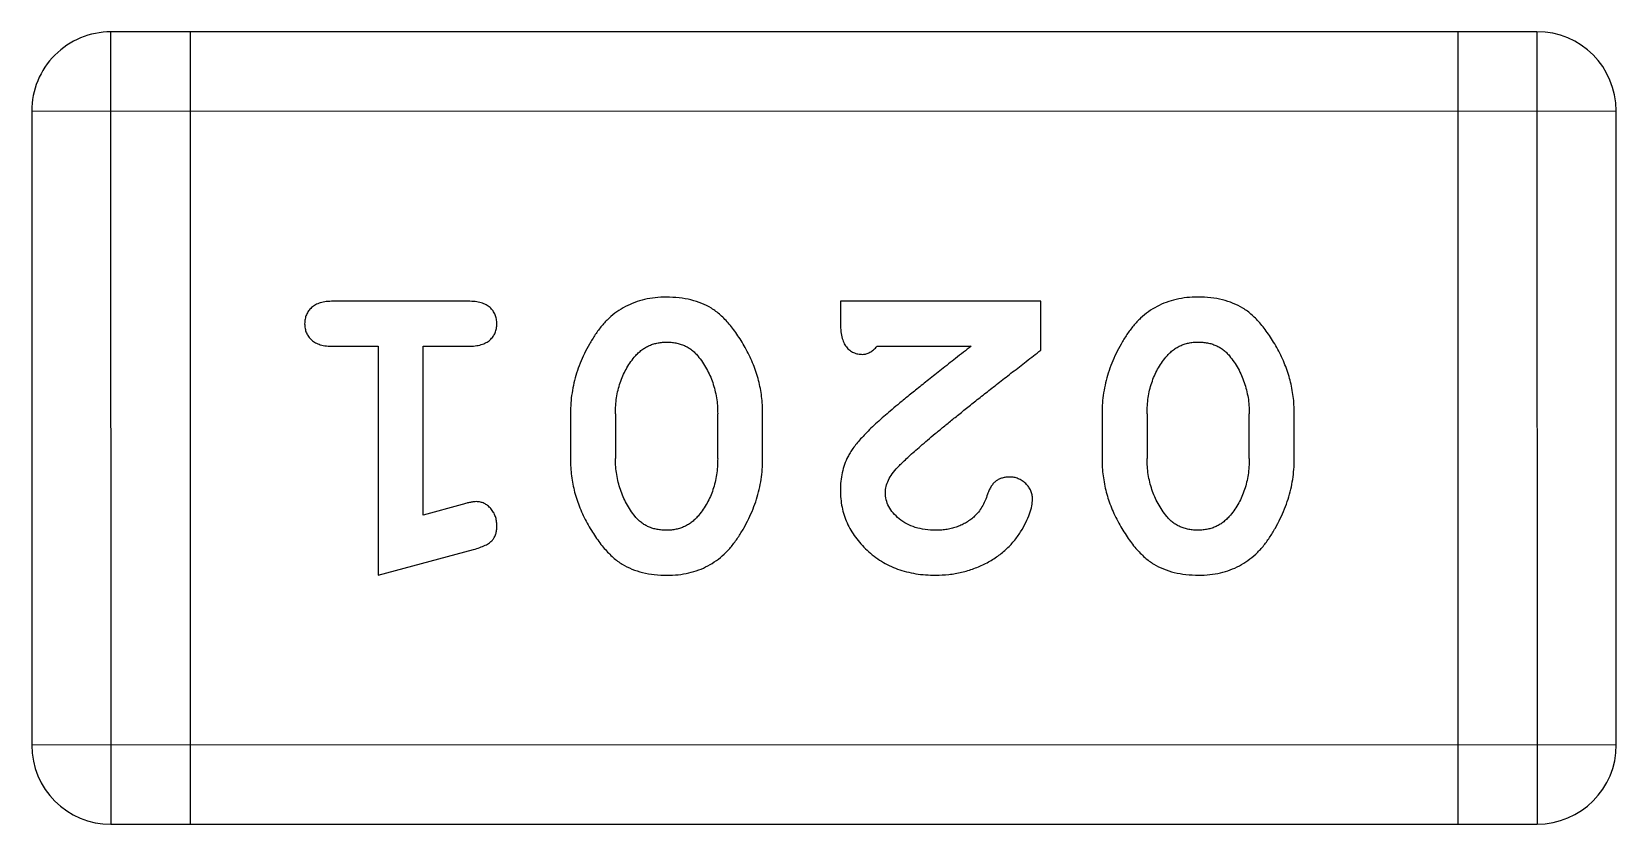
# Model space of a CAD drawing. Header units: millimetres. Extents: x 0 to 297, y 0 to 210.
# Drawn here: x 227.539 to 228.149, y 119.568 to 119.873 of the extents above; entities that cross this region are included whole.
import ezdxf

# ---------------------------------------------------------------- set-up
doc = ezdxf.new("R2010")
doc.units = ezdxf.units.MM
doc.layers.get('0').update_dxf_attribs({"linetype": 'CONTINUOUS'})

msp = doc.modelspace()

# ---------------------------------------------------------------- linework, layer by layer
at = {"color": 7, "linetype": 'Continuous'}
for p, q in [((228.11811, 119.87284), (227.56947, 119.87276)), ((227.56951, 119.56796), (227.56947, 119.87276)), ((227.59995, 119.87277), (227.59999, 119.56797)), ((228.08763, 119.87283), (228.08767, 119.56803)), ((228.11811, 119.87284), (228.11815, 119.56804)), ((227.53899, 119.84228), (228.14859, 119.84236)), ((227.53899, 119.84228), (227.53902, 119.59844)), ((228.14862, 119.59852), (228.14859, 119.84236)), ((227.70694, 119.76915), (227.65502, 119.76914)), ((227.92718, 119.76918), (227.8501, 119.76917)), ((227.8501, 119.76917), (227.8501, 119.7613)), ((227.92718, 119.7503), (227.92718, 119.76918)), ((227.65503, 119.75184), (227.67233, 119.75184)), ((227.67233, 119.75184), (227.67234, 119.66374)), ((227.68964, 119.75184), (227.70694, 119.75185)), ((227.68964, 119.68688), (227.68964, 119.75184)), ((227.86426, 119.75187), (227.90044, 119.75187)), ((227.74627, 119.72611), (227.74627, 119.70837)), ((227.76358, 119.72585), (227.76358, 119.70864)), ((227.80291, 119.70865), (227.80291, 119.72585)), ((227.82021, 119.70838), (227.82021, 119.72612)), ((227.95078, 119.72614), (227.95079, 119.70839)), ((227.96809, 119.72587), (227.96809, 119.70867)), ((228.00742, 119.70867), (228.00742, 119.72588)), ((228.02472, 119.7084), (228.02472, 119.72615)), ((227.70466, 119.69103), (227.68964, 119.68688)), ((227.67234, 119.66374), (227.70892, 119.67363)), ((228.14862, 119.59852), (227.53902, 119.59844)), ((227.56951, 119.56796), (228.11815, 119.56804))]:
    msp.add_line(p, q, dxfattribs=at)
for centre, start, end in [((227.56947, 119.84228), 90.00738, 180.00738), ((228.11811, 119.84236), 0.00738, 90.00738), ((227.5695, 119.59844), 180.00738, 270.00738), ((228.11814, 119.59852), 270.00738, 0.00738)]:
    msp.add_arc(centre, 0.03048, start, end, dxfattribs=at)
for points, knots in [([(227.65502, 119.76914), (227.65413, 119.76912), (227.65244, 119.76908), (227.65013, 119.76861), (227.64816, 119.7679), (227.64662, 119.7668), (227.64544, 119.76548), (227.64462, 119.76397), (227.64411, 119.76228), (227.64404, 119.7611), (227.64401, 119.76049)], [0, 0, 0, 0, 0.169012, 0.317488, 0.445429, 0.560977, 0.67065, 0.776666, 0.88492, 1, 1, 1, 1]), ([(227.71795, 119.7605), (227.71792, 119.76111), (227.71786, 119.76229), (227.71735, 119.76398), (227.71652, 119.76548), (227.71537, 119.76683), (227.7138, 119.7679), (227.71184, 119.76862), (227.70952, 119.76909), (227.70783, 119.76913), (227.70694, 119.76915)], [0, 0, 0, 0, 0.115051, 0.223278, 0.329269, 0.437893, 0.554681, 0.682591, 0.83103, 1, 1, 1, 1]), ([(227.78316, 119.77073), (227.78172, 119.7707), (227.7789, 119.77062), (227.77481, 119.76991), (227.77097, 119.76879), (227.7674, 119.76719), (227.76407, 119.76517), (227.76103, 119.76265), (227.75823, 119.75971), (227.75577, 119.75632), (227.75358, 119.75272), (227.75162, 119.74905), (227.74997, 119.74533), (227.74861, 119.74157), (227.74758, 119.73776), (227.74681, 119.73392), (227.74636, 119.73003), (227.7463, 119.72742), (227.74627, 119.72611)], [0, 0, 0, 0, 0.067217, 0.131051, 0.19272, 0.252824, 0.312745, 0.373449, 0.436041, 0.501494, 0.567761, 0.632087, 0.695096, 0.757109, 0.817993, 0.878657, 0.939311, 1, 1, 1, 1]), ([(227.82021, 119.72612), (227.82019, 119.7272), (227.82016, 119.72933), (227.81984, 119.7325), (227.81936, 119.73563), (227.81866, 119.73872), (227.8178, 119.74177), (227.81665, 119.74476), (227.8154, 119.74773), (227.81392, 119.7506), (227.81235, 119.75334), (227.81072, 119.75588), (227.80907, 119.75819), (227.80743, 119.7603), (227.80573, 119.76216), (227.80403, 119.76383), (227.8023, 119.76525), (227.79993, 119.76685), (227.79675, 119.76845), (227.79256, 119.76976), (227.78799, 119.77059), (227.7848, 119.77069), (227.78316, 119.77073)], [0, 0, 0, 0, 0.049886, 0.09882, 0.148132, 0.19689, 0.246038, 0.295176, 0.345305, 0.395692, 0.445312, 0.491875, 0.535813, 0.577009, 0.616081, 0.652689, 0.687585, 0.720206, 0.785062, 0.85223, 0.923759, 1, 1, 1, 1]), ([(227.98767, 119.77076), (227.98623, 119.77072), (227.98341, 119.77065), (227.97932, 119.76993), (227.97548, 119.76881), (227.97191, 119.76722), (227.96858, 119.7652), (227.96554, 119.76267), (227.96274, 119.75973), (227.96028, 119.75634), (227.95809, 119.75275), (227.95613, 119.74907), (227.95448, 119.74535), (227.95312, 119.74159), (227.9521, 119.73778), (227.95132, 119.73394), (227.95087, 119.73005), (227.95081, 119.72744), (227.95078, 119.72614)], [0, 0, 0, 0, 0.067217, 0.131051, 0.19272, 0.252824, 0.312745, 0.373449, 0.436041, 0.501494, 0.567761, 0.632087, 0.695096, 0.757109, 0.817993, 0.878657, 0.939311, 1, 1, 1, 1]), ([(228.02472, 119.72615), (228.0247, 119.72722), (228.02467, 119.72935), (228.02436, 119.73253), (228.02387, 119.73566), (228.02317, 119.73875), (228.02231, 119.7418), (228.02116, 119.74478), (228.01991, 119.74775), (228.01843, 119.75063), (228.01686, 119.75337), (228.01523, 119.75591), (228.01358, 119.75821), (228.01194, 119.76033), (228.01024, 119.76218), (228.00855, 119.76386), (228.00681, 119.76528), (228.00444, 119.76687), (228.00126, 119.76848), (227.99707, 119.76979), (227.9925, 119.77062), (227.98932, 119.77071), (227.98767, 119.77076)], [0, 0, 0, 0, 0.049886, 0.09882, 0.148132, 0.19689, 0.246038, 0.295176, 0.345305, 0.395692, 0.445312, 0.491875, 0.535813, 0.577009, 0.616081, 0.652689, 0.687585, 0.720206, 0.785062, 0.85223, 0.923759, 1, 1, 1, 1]), ([(227.64401, 119.76049), (227.64405, 119.75988), (227.64411, 119.7587), (227.64461, 119.75702), (227.64545, 119.75552), (227.64662, 119.7542), (227.64817, 119.75311), (227.65012, 119.75236), (227.65245, 119.7519), (227.65413, 119.75186), (227.65503, 119.75184)], [0, 0, 0, 0, 0.11517, 0.223509, 0.328254, 0.438012, 0.553651, 0.682263, 0.830856, 1, 1, 1, 1]), ([(227.70694, 119.75185), (227.70784, 119.75187), (227.70952, 119.75191), (227.71185, 119.75237), (227.7138, 119.75313), (227.71537, 119.75419), (227.71651, 119.75554), (227.71735, 119.75702), (227.71785, 119.75871), (227.71792, 119.75989), (227.71795, 119.7605)], [0, 0, 0, 0, 0.169102, 0.317658, 0.446239, 0.563118, 0.671828, 0.776546, 0.884858, 1, 1, 1, 1]), ([(227.8501, 119.7613), (227.85012, 119.76024), (227.85016, 119.75826), (227.85061, 119.75555), (227.85127, 119.75331), (227.85234, 119.75157), (227.85365, 119.75027), (227.85517, 119.74937), (227.85689, 119.7488), (227.85811, 119.74875), (227.85875, 119.74872)], [0, 0, 0, 0, 0.1844, 0.34094, 0.473574, 0.586824, 0.690029, 0.789175, 0.890445, 1, 1, 1, 1]), ([(227.77083, 119.74763), (227.77123, 119.74809), (227.77201, 119.74899), (227.77335, 119.75018), (227.77477, 119.75118), (227.77628, 119.75201), (227.77786, 119.75265), (227.77954, 119.75309), (227.7813, 119.75337), (227.7825, 119.75341), (227.78312, 119.75343)], [0, 0, 0, 0, 0.129853, 0.25607, 0.380154, 0.49978, 0.62208, 0.743277, 0.868791, 1, 1, 1, 1]), ([(227.78312, 119.75343), (227.78376, 119.75342), (227.785, 119.7534), (227.78681, 119.75314), (227.78851, 119.75273), (227.79009, 119.75214), (227.79156, 119.75139), (227.79292, 119.75048), (227.79416, 119.74939), (227.79489, 119.74856), (227.79526, 119.74815)], [0, 0, 0, 0, 0.139844, 0.271849, 0.399162, 0.521619, 0.6402, 0.758957, 0.87828, 1, 1, 1, 1]), ([(227.85875, 119.74872), (227.8592, 119.74876), (227.86014, 119.74885), (227.86152, 119.74951), (227.86294, 119.7505), (227.8638, 119.75139), (227.86426, 119.75187)], [0, 0, 0, 0, 0.20611, 0.432681, 0.695597, 1, 1, 1, 1]), ([(227.90044, 119.75187), (227.89844, 119.75031), (227.89461, 119.74732), (227.88915, 119.743), (227.88417, 119.73907), (227.87973, 119.73549), (227.87576, 119.73232), (227.87235, 119.72948), (227.86943, 119.72704), (227.86767, 119.72552), (227.86687, 119.72483)], [0, 0, 0, 0, 0.176662, 0.337826, 0.484741, 0.617764, 0.73494, 0.837793, 0.926412, 1, 1, 1, 1]), ([(227.87218, 119.70531), (227.87262, 119.70576), (227.87357, 119.70675), (227.87518, 119.7083), (227.87707, 119.71004), (227.87925, 119.71196), (227.8817, 119.71409), (227.88442, 119.71643), (227.88745, 119.71893), (227.89075, 119.72164), (227.89433, 119.72456), (227.89819, 119.72765), (227.90232, 119.73096), (227.90675, 119.73445), (227.91147, 119.73813), (227.91646, 119.74201), (227.92172, 119.7461), (227.92533, 119.74888), (227.92718, 119.7503)], [0, 0, 0, 0, 0.026647, 0.057942, 0.094152, 0.134806, 0.180631, 0.231142, 0.286385, 0.346321, 0.411439, 0.481035, 0.555329, 0.634592, 0.718826, 0.807759, 0.901393, 1, 1, 1, 1]), ([(227.97534, 119.74765), (227.97574, 119.74811), (227.97652, 119.74902), (227.97787, 119.7502), (227.97928, 119.75121), (227.98079, 119.75204), (227.98238, 119.75267), (227.98405, 119.75312), (227.98581, 119.7534), (227.98701, 119.75343), (227.98763, 119.75345)], [0, 0, 0, 0, 0.129853, 0.25607, 0.380154, 0.49978, 0.62208, 0.743277, 0.868791, 1, 1, 1, 1]), ([(227.98763, 119.75345), (227.98827, 119.75344), (227.98951, 119.75342), (227.99132, 119.75317), (227.99302, 119.75276), (227.9946, 119.75216), (227.99608, 119.75142), (227.99743, 119.75051), (227.99867, 119.74942), (227.9994, 119.74859), (227.99977, 119.74817)], [0, 0, 0, 0, 0.139844, 0.271849, 0.399162, 0.521619, 0.6402, 0.758957, 0.87828, 1, 1, 1, 1]), ([(227.76358, 119.72585), (227.7636, 119.7269), (227.76366, 119.72898), (227.76397, 119.73204), (227.76453, 119.73498), (227.76537, 119.73777), (227.76634, 119.74045), (227.76763, 119.74298), (227.76908, 119.7454), (227.77024, 119.74688), (227.77083, 119.74763)], [0, 0, 0, 0, 0.135449, 0.266263, 0.393429, 0.516942, 0.639128, 0.758779, 0.879341, 1, 1, 1, 1]), ([(227.79526, 119.74815), (227.79587, 119.74735), (227.7971, 119.74578), (227.79863, 119.74323), (227.79998, 119.7406), (227.80103, 119.73784), (227.80186, 119.73499), (227.80249, 119.73204), (227.80283, 119.72897), (227.80288, 119.7269), (227.80291, 119.72585)], [0, 0, 0, 0, 0.124927, 0.248361, 0.370889, 0.492583, 0.61616, 0.741472, 0.869044, 1, 1, 1, 1]), ([(227.96809, 119.72587), (227.96812, 119.72693), (227.96817, 119.72901), (227.96848, 119.73207), (227.96904, 119.735), (227.96988, 119.73779), (227.97085, 119.74048), (227.97214, 119.743), (227.97359, 119.74542), (227.97476, 119.74691), (227.97534, 119.74765)], [0, 0, 0, 0, 0.135449, 0.266263, 0.393429, 0.516942, 0.639128, 0.758779, 0.879341, 1, 1, 1, 1]), ([(227.99977, 119.74817), (228.00038, 119.74738), (228.00161, 119.74581), (228.00314, 119.74325), (228.00449, 119.74063), (228.00554, 119.73787), (228.00637, 119.73502), (228.007, 119.73206), (228.00734, 119.729), (228.00739, 119.72693), (228.00742, 119.72588)], [0, 0, 0, 0, 0.124927, 0.248361, 0.370889, 0.492583, 0.61616, 0.741472, 0.869044, 1, 1, 1, 1]), ([(227.86687, 119.72483), (227.86598, 119.72405), (227.86429, 119.72257), (227.86192, 119.72035), (227.85981, 119.71824), (227.85794, 119.71625), (227.85633, 119.71438), (227.85498, 119.71261), (227.85385, 119.71098), (227.85274, 119.70892), (227.85167, 119.70636), (227.85075, 119.7032), (227.85019, 119.6999), (227.85014, 119.69767), (227.8501, 119.69653)], [0, 0, 0, 0, 0.103002, 0.197728, 0.285279, 0.365235, 0.437224, 0.502446, 0.560545, 0.611446, 0.707576, 0.80349, 0.900532, 1, 1, 1, 1]), ([(227.74627, 119.70837), (227.74629, 119.70729), (227.74633, 119.70515), (227.74663, 119.70196), (227.74716, 119.69882), (227.74783, 119.69572), (227.74876, 119.69267), (227.74987, 119.68966), (227.75116, 119.68669), (227.75266, 119.68381), (227.75426, 119.68109), (227.75589, 119.67852), (227.75755, 119.67621), (227.75922, 119.6741), (227.76093, 119.67225), (227.76264, 119.6706), (227.76437, 119.66918), (227.76674, 119.66761), (227.76992, 119.66601), (227.77408, 119.6647), (227.77863, 119.6639), (227.78179, 119.66381), (227.78342, 119.66376)], [0, 0, 0, 0, 0.049855, 0.099516, 0.148482, 0.19758, 0.246804, 0.296268, 0.346517, 0.397047, 0.446826, 0.49336, 0.537801, 0.579207, 0.617974, 0.654833, 0.689171, 0.722088, 0.786392, 0.853518, 0.924186, 1, 1, 1, 1]), ([(227.77115, 119.68635), (227.77055, 119.68715), (227.76935, 119.68874), (227.7678, 119.69128), (227.76648, 119.69393), (227.76544, 119.69668), (227.76459, 119.69953), (227.76401, 119.70248), (227.76365, 119.70553), (227.7636, 119.70759), (227.76358, 119.70864)], [0, 0, 0, 0, 0.125331, 0.248948, 0.371201, 0.494032, 0.616811, 0.742104, 0.868849, 1, 1, 1, 1]), ([(227.78342, 119.66376), (227.78486, 119.6638), (227.78767, 119.66387), (227.79175, 119.66458), (227.79559, 119.66571), (227.79917, 119.66729), (227.80246, 119.66936), (227.80551, 119.67187), (227.8083, 119.67484), (227.81076, 119.67822), (227.81296, 119.68181), (227.81488, 119.6855), (227.81654, 119.6892), (227.81787, 119.69297), (227.81894, 119.69676), (227.81967, 119.7006), (227.82013, 119.70447), (227.82019, 119.70707), (227.82021, 119.70838)], [0, 0, 0, 0, 0.06692, 0.130834, 0.19258, 0.252759, 0.312631, 0.373411, 0.436359, 0.501894, 0.568244, 0.632472, 0.69556, 0.757163, 0.818592, 0.878885, 0.939235, 1, 1, 1, 1]), ([(227.80291, 119.70865), (227.80288, 119.70759), (227.80283, 119.70551), (227.80251, 119.70245), (227.80195, 119.69951), (227.80113, 119.69671), (227.80014, 119.69403), (227.79886, 119.69151), (227.7974, 119.68909), (227.79624, 119.68761), (227.79566, 119.68687)], [0, 0, 0, 0, 0.135446, 0.266257, 0.393419, 0.517936, 0.639137, 0.758785, 0.879345, 1, 1, 1, 1]), ([(227.95079, 119.70839), (227.95081, 119.70732), (227.95085, 119.70518), (227.95114, 119.70199), (227.95167, 119.69885), (227.95234, 119.69575), (227.95327, 119.6927), (227.95438, 119.68969), (227.95567, 119.68672), (227.95717, 119.68384), (227.95878, 119.68111), (227.9604, 119.67855), (227.96206, 119.67623), (227.96373, 119.67413), (227.96544, 119.67228), (227.96715, 119.67063), (227.96888, 119.6692), (227.97125, 119.66764), (227.97443, 119.66604), (227.97859, 119.66473), (227.98314, 119.66393), (227.9863, 119.66383), (227.98793, 119.66378)], [0, 0, 0, 0, 0.049855, 0.099516, 0.148482, 0.19758, 0.246804, 0.296268, 0.346517, 0.397047, 0.446826, 0.49336, 0.537801, 0.579207, 0.617974, 0.654833, 0.689171, 0.722088, 0.786392, 0.853518, 0.924186, 1, 1, 1, 1]), ([(227.97566, 119.68637), (227.97506, 119.68717), (227.97386, 119.68877), (227.97231, 119.69131), (227.97099, 119.69395), (227.96995, 119.69671), (227.9691, 119.69955), (227.96852, 119.7025), (227.96816, 119.70555), (227.96812, 119.70762), (227.96809, 119.70867)], [0, 0, 0, 0, 0.125331, 0.248948, 0.371201, 0.494032, 0.616811, 0.742104, 0.868849, 1, 1, 1, 1]), ([(227.98793, 119.66378), (227.98937, 119.66382), (227.99218, 119.6639), (227.99626, 119.66461), (228.0001, 119.66573), (228.00368, 119.66731), (228.00697, 119.66939), (228.01002, 119.67189), (228.01281, 119.67486), (228.01527, 119.67825), (228.01747, 119.68184), (228.01939, 119.68553), (228.02106, 119.68923), (228.02238, 119.693), (228.02345, 119.69679), (228.02418, 119.70063), (228.02464, 119.7045), (228.0247, 119.7071), (228.02472, 119.7084)], [0, 0, 0, 0, 0.06692, 0.130834, 0.19258, 0.252759, 0.312631, 0.373411, 0.436359, 0.501894, 0.568244, 0.632472, 0.69556, 0.757163, 0.818592, 0.878885, 0.939235, 1, 1, 1, 1]), ([(228.00742, 119.70867), (228.00739, 119.70761), (228.00734, 119.70553), (228.00702, 119.70247), (228.00646, 119.69954), (228.00564, 119.69674), (228.00465, 119.69406), (228.00337, 119.69154), (228.00191, 119.68912), (228.00075, 119.68763), (228.00017, 119.68689)], [0, 0, 0, 0, 0.135446, 0.266257, 0.393419, 0.517936, 0.639137, 0.758785, 0.879345, 1, 1, 1, 1]), ([(227.86741, 119.6956), (227.86747, 119.69639), (227.8676, 119.69802), (227.86857, 119.70046), (227.8701, 119.70294), (227.87145, 119.70449), (227.87218, 119.70531)], [0, 0, 0, 0, 0.212836, 0.442809, 0.70317, 1, 1, 1, 1]), ([(227.91522, 119.70153), (227.91473, 119.70151), (227.91377, 119.70147), (227.9124, 119.7012), (227.91115, 119.70073), (227.91002, 119.70005), (227.90899, 119.69915), (227.90811, 119.69797), (227.90734, 119.69657), (227.90695, 119.69552), (227.90674, 119.69497)], [0, 0, 0, 0, 0.127347, 0.246131, 0.359406, 0.470543, 0.586092, 0.711469, 0.847022, 1, 1, 1, 1]), ([(227.92404, 119.6931), (227.92401, 119.69365), (227.92394, 119.69473), (227.92342, 119.69628), (227.92259, 119.69773), (227.92147, 119.69904), (227.92011, 119.70014), (227.91859, 119.70093), (227.91695, 119.70147), (227.9158, 119.70151), (227.91522, 119.70153)], [0, 0, 0, 0, 0.120856, 0.239483, 0.360995, 0.490166, 0.620982, 0.746416, 0.870253, 1, 1, 1, 1]), ([(227.8501, 119.69653), (227.85014, 119.69542), (227.85021, 119.69322), (227.85068, 119.68998), (227.85151, 119.68688), (227.85263, 119.6839), (227.8541, 119.68105), (227.85588, 119.67834), (227.85799, 119.67575), (227.86038, 119.67331), (227.86303, 119.67108), (227.86587, 119.6691), (227.86892, 119.66745), (227.87213, 119.66608), (227.87555, 119.66507), (227.87913, 119.66429), (227.8829, 119.66385), (227.88547, 119.6638), (227.88678, 119.66377)], [0, 0, 0, 0, 0.060981, 0.120256, 0.178148, 0.236115, 0.293993, 0.352864, 0.413358, 0.476056, 0.539296, 0.602396, 0.665116, 0.728325, 0.792919, 0.859317, 0.928302, 1, 1, 1, 1]), ([(227.8869, 119.68108), (227.8855, 119.68112), (227.88281, 119.6812), (227.87899, 119.68206), (227.87561, 119.68343), (227.87273, 119.68536), (227.87041, 119.68762), (227.86866, 119.69009), (227.86762, 119.6928), (227.86748, 119.69467), (227.86741, 119.6956)], [0, 0, 0, 0, 0.156344, 0.299348, 0.4327, 0.561, 0.682299, 0.791883, 0.89611, 1, 1, 1, 1]), ([(227.71007, 119.69207), (227.70973, 119.69205), (227.70897, 119.692), (227.70773, 119.69179), (227.70627, 119.69147), (227.70523, 119.69118), (227.70466, 119.69103)], [0, 0, 0, 0, 0.183151, 0.413144, 0.682305, 1, 1, 1, 1]), ([(227.71796, 119.6828), (227.71794, 119.68343), (227.71788, 119.68464), (227.71742, 119.68639), (227.71671, 119.688), (227.71567, 119.6894), (227.71447, 119.69058), (227.71311, 119.69145), (227.71162, 119.69196), (227.71059, 119.69203), (227.71007, 119.69207)], [0, 0, 0, 0, 0.138815, 0.27042, 0.39836, 0.52875, 0.654955, 0.771147, 0.884581, 1, 1, 1, 1]), ([(227.88678, 119.66377), (227.88848, 119.66383), (227.89184, 119.66395), (227.89678, 119.6648), (227.90152, 119.66624), (227.90601, 119.66822), (227.91016, 119.67065), (227.9138, 119.67353), (227.91695, 119.67677), (227.91947, 119.68035), (227.92143, 119.68391), (227.9229, 119.68723), (227.92383, 119.69026), (227.92398, 119.6922), (227.92404, 119.6931)], [0, 0, 0, 0, 0.098286, 0.193983, 0.289056, 0.384352, 0.477435, 0.566197, 0.652355, 0.737986, 0.818188, 0.887401, 0.94802, 1, 1, 1, 1]), ([(227.90674, 119.69497), (227.90643, 119.69407), (227.90583, 119.69237), (227.90461, 119.69008), (227.90335, 119.68805), (227.90229, 119.68698), (227.90177, 119.68646)], [0, 0, 0, 0, 0.285518, 0.544185, 0.781367, 1, 1, 1, 1]), ([(227.7833, 119.68106), (227.78266, 119.68107), (227.78143, 119.6811), (227.77963, 119.68135), (227.77792, 119.68176), (227.77634, 119.68236), (227.77487, 119.6831), (227.77351, 119.68402), (227.77225, 119.68509), (227.77152, 119.68593), (227.77115, 119.68635)], [0, 0, 0, 0, 0.138115, 0.270177, 0.397547, 0.520057, 0.63869, 0.757499, 0.878226, 1, 1, 1, 1]), ([(227.79566, 119.68687), (227.79525, 119.68641), (227.79445, 119.6855), (227.79311, 119.68432), (227.79171, 119.68329), (227.79019, 119.68248), (227.78859, 119.68184), (227.7869, 119.6814), (227.78512, 119.68112), (227.78391, 119.68108), (227.7833, 119.68106)], [0, 0, 0, 0, 0.13042, 0.256046, 0.378133, 0.498725, 0.620452, 0.742761, 0.869406, 1, 1, 1, 1]), ([(227.90177, 119.68646), (227.90127, 119.68603), (227.90027, 119.68518), (227.89865, 119.68407), (227.89691, 119.68316), (227.8951, 119.6824), (227.89318, 119.6818), (227.89117, 119.6814), (227.88907, 119.6811), (227.88763, 119.68109), (227.8869, 119.68108)], [0, 0, 0, 0, 0.121873, 0.243139, 0.363336, 0.485133, 0.607572, 0.734701, 0.864814, 1, 1, 1, 1]), ([(227.98781, 119.68109), (227.98718, 119.6811), (227.98594, 119.68112), (227.98414, 119.68138), (227.98244, 119.68179), (227.98086, 119.68238), (227.97938, 119.68312), (227.97802, 119.68404), (227.97676, 119.68512), (227.97603, 119.68595), (227.97566, 119.68637)], [0, 0, 0, 0, 0.138115, 0.270177, 0.397547, 0.520057, 0.63869, 0.757499, 0.878226, 1, 1, 1, 1]), ([(228.00017, 119.68689), (227.99976, 119.68643), (227.99896, 119.68553), (227.99762, 119.68435), (227.99622, 119.68332), (227.9947, 119.68251), (227.9931, 119.68186), (227.99141, 119.68143), (227.98964, 119.68115), (227.98842, 119.68111), (227.98781, 119.68109)], [0, 0, 0, 0, 0.13042, 0.256046, 0.378133, 0.498725, 0.620452, 0.742761, 0.869406, 1, 1, 1, 1]), ([(227.70892, 119.67363), (227.70977, 119.67389), (227.71133, 119.67436), (227.71341, 119.67521), (227.71504, 119.67612), (227.71623, 119.67714), (227.71703, 119.67832), (227.71757, 119.67966), (227.71793, 119.68117), (227.71795, 119.68224), (227.71796, 119.6828)], [0, 0, 0, 0, 0.187321, 0.344927, 0.475328, 0.579604, 0.674244, 0.773631, 0.882025, 1, 1, 1, 1])]:
    msp.add_open_spline(points, degree=3, knots=knots, dxfattribs=at)

doc.saveas('drawing.dxf')
